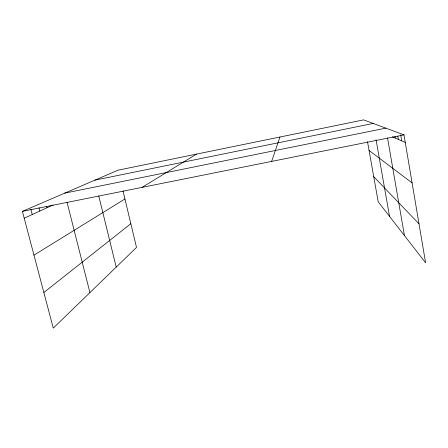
<?xml version="1.0" encoding="UTF-8"?>
<svg xmlns="http://www.w3.org/2000/svg" width="448" height="448" viewBox="0 0 448 448"><rect width="100%" height="100%" fill="white"/><g stroke="black" fill="none" stroke-linecap="round" stroke-linejoin="round"><path stroke-width="0.67" d="M271.639 161.403L279.95 137.021M43.859 292.505L130.838 223.703M33.981 255.142L124.925 198.968M142.066 187.376L196.498 154.112M24.214 218.21L53.127 204.949M122.993 190.87L136.506 247.425L53.278 328.121L22.4 211.361L118.048 170.184L363.619 119.879L403.978 134.882L425.6 262.797L378.207 201.83L367.489 141.613M94.892 180.152L373.19 123.441M64.742 193.133L385.84 128.139M22.4 211.361L403.978 134.882M392.325 136.774L405.25 142.402M369.057 150.433L412.098 182.913M373.727 176.674L419.014 223.838M30.856 209.199L32.256 214.525M38.987 207.816L39.833 211.047M46.659 206.511L46.984 207.766M67.06 202.283L89.919 292.594M98.756 195.905L116.206 267.109M376.062 139.765L389.542 216.412M387.514 137.822L404.432 235.57M397.835 136.209L398.384 139.418M395.03 136.685L395.265 138.057M400.697 134.904L401.705 140.862"/></g></svg>
